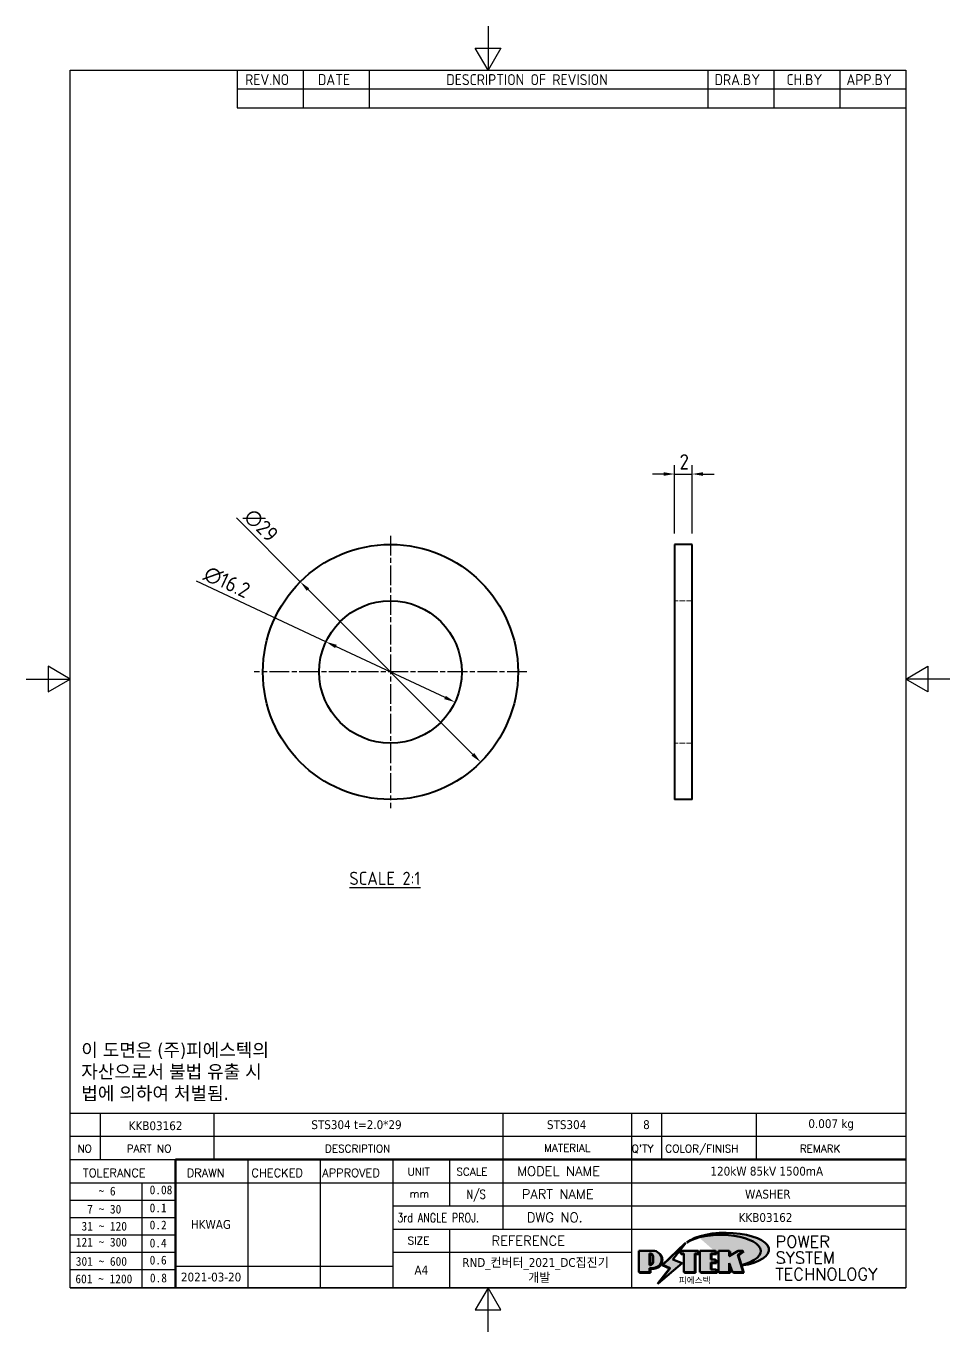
# Model space of a CAD drawing. Header units: millimetres. Extents: x 0 to 105, y 0 to 149.
import ezdxf
from ezdxf.enums import TextEntityAlignment as Align

# ---------------------------------------------------------------- set-up
doc = ezdxf.new("R2010")
doc.units = ezdxf.units.MM
doc.header["$LTSCALE"] = 0.5
doc.linetypes.add('CHAIN', pattern=[0.3543, 0.2362, -0.0295, 0.0591, -0.0295])
doc.linetypes.add('DASHED', pattern=[0.2067, 0.1654, -0.0413])
doc.layers.get('0').update_dxf_attribs({"color": 3, "lineweight": 25})
for name, color, linetype, lineweight in [('가려진 것(ISO)', 2, 'DASHED', 18), ('가시적인 것(ISO)', 3, 'Continuous', 40), ('경계(ISO)', 7, 'Continuous', 25), ('기호(ISO)', 5, 'Continuous', 25), ('제목(ISO)', 5, 'Continuous', 50), ('중심 표식(ISO)', 1, 'Continuous', 25), ('치수(ISO)', 2, 'Continuous', 25), ('해치(ISO)', 7, 'Continuous', 18)]:
    doc.layers.add(name, color=color, linetype=linetype, lineweight=lineweight)
doc.styles.add('HAN_291', font='')
doc.styles.add('HAN_370', font='', dxfattribs={"width": 2})
doc.styles.add('ISO Proportiona M2B', font='isocp.shx')
doc.styles.add('RC_284', font='ROMANC.shx')
doc.styles.add('RC_287', font='ROMANC.shx')
doc.styles.add('RC_292', font='ROMANC.shx')
doc.styles.add('ROMANT_294', font='romant.shx')
doc.styles.add('문자 텍스트_PSTEK_POSCO', font='isocp.shx')
doc.styles.add('치수 텍스트_PSTEK_POSCO', font='isocp.shx')
doc.styles.add('텍스트 스타일198', font='tahoma.ttf')
doc.styles.add('텍스트 스타일333', font='ROMANC.shx', dxfattribs={"width": 0.8})
doc.styles.get('HAN_291').set_extended_font_data('GulimChe')
doc.styles.get('HAN_370').set_extended_font_data('GulimChe')
doc.dimstyles.new('치수_PSTEK_POSCO', dxfattribs={"dimscale": 0.5, "dimtxt": 3.5, "dimasz": 2.5, "dimexe": 2, "dimexo": 2.5, "dimgap": 1, "dimtad": 1, "dimrnd": 1e-08, "dimdsep": 46, "dimtxsty": '치수 텍스트_PSTEK_POSCO', "dimcen": 0.09, "dimdle": 10, "dimclrd": 7, "dimclre": 7, "dimclrt": 2, "dimadec": 1, "dimazin": 2, "dimtfac": 1, "dimtmove": 0, "dimatfit": 3, "dimfxl": 0, "dimtolj": 1, "dimlwd": -1, "dimlwe": -1, "dimarcsym": 0})

# ---------------------------------------------------------------- blocks, each defined once
blk = doc.blocks.new('경계 Default Border')
at = {"layer": '경계(ISO)', "flags": 128}
for points in [[(105, 297), (105, 287), (102.11, 292), (107.89, 292), (105, 287)], [(10, 10), (10, 287), (200, 287), (200, 10), (10, 10)], [(0, 148.5), (10, 148.5), (5, 151.39), (5, 145.61), (10, 148.5)], [(210, 148.5), (200, 148.5), (205, 151.39), (205, 145.61), (200, 148.5)], [(105, 0), (105, 10), (102.11, 5), (107.89, 5), (105, 10)]]:
    blk.add_lwpolyline(points, dxfattribs=at)
blk = doc.blocks.new('제목 블록 PSTEK')
for color, points in [(252, [(317.22, 17.06), (322.03, 21.63), (322.28, 21.94), (317.05, 16.98), (318.75, 16.19), (316, 12.72), (316.34, 13), (318.92, 16.27)]), (5, [(321.62, 17.42), (319.53, 18.25), (322.45, 22.02), (317.22, 17.06), (318.92, 16.27), (316.17, 12.8)]), (1, [(324.48, 19.61), (325.24, 19.61), (325.24, 20.26), (321.23, 20.26), (321.23, 19.61), (321.98, 19.61), (321.98, 15.34), (324.48, 15.34)]), (252, [(321.98, 19.61), (321.4, 19.61), (321.4, 19.46), (321.98, 19.46)]), (252, [(324.66, 19.46), (325.42, 19.46), (325.42, 20.11), (325.24, 20.11), (325.24, 19.61), (324.48, 19.61), (324.48, 15.34), (322.16, 15.34), (322.16, 15.19), (324.66, 15.19)]), (1, [(329.23, 20.26), (325.66, 20.26), (325.66, 15.34), (329.36, 15.34), (329.36, 15.99), (328.11, 15.99), (328.11, 17.56), (329.23, 17.56), (329.23, 18.26), (328.11, 18.26), (328.11, 19.61), (329.23, 19.61)]), (252, [(328.29, 19.46), (329.41, 19.46), (329.41, 20.11), (329.23, 20.11), (329.23, 19.61), (328.11, 19.61), (328.11, 18.26), (328.29, 18.26)]), (252, [(328.29, 17.42), (329.41, 17.42), (329.41, 18.11), (329.23, 18.11), (329.23, 17.56), (328.11, 17.56), (328.11, 15.99), (328.29, 15.99)]), (1, [(332.33, 20.26), (329.86, 20.26), (329.86, 15.34), (332.33, 15.34), (332.33, 17.43), (333.07, 15.34), (335.49, 15.34), (334.25, 19.31), (335.44, 20.26), (334.31, 20.26), (332.33, 19)]), (252, [(332.51, 20.11), (332.33, 20.11), (332.33, 19), (332.51, 19.11)]), (252, [(335.62, 20.11), (335.25, 20.11), (334.25, 19.31), (335.49, 15.34), (333.2, 15.34), (333.25, 15.19), (335.66, 15.19), (334.43, 19.16)]), (252, [(329.54, 15.85), (329.36, 15.85), (329.36, 15.34), (325.83, 15.34), (325.83, 15.19), (329.54, 15.19)]), (252, [(332.51, 16.93), (332.33, 17.43), (332.33, 15.34), (330.04, 15.34), (330.04, 15.19), (332.51, 15.19)])]:
    blk.add_hatch(color=color).paths.add_polyline_path(points)
h = blk.add_hatch(color=1)
edge = h.paths.add_edge_path(flags=0)
edge.add_line((314.22, 19.61), (314.22, 17))
edge.add_line((314.22, 17), (314.35, 17))
edge.add_arc((314.35, 17.65), 0.651, 270, 360)
edge.add_line((315, 17.65), (315, 18.96))
edge.add_arc((314.35, 18.96), 0.651, 0, 90)
edge.add_line((314.35, 19.61), (314.22, 19.61))
edge = h.paths.add_edge_path()
edge.add_arc((314.98, 18.29), 1.97, 270, 450)
edge.add_line((314.98, 20.26), (311.77, 20.26))
edge.add_line((311.77, 20.26), (311.77, 15.34))
edge.add_line((311.77, 15.34), (314.22, 15.34))
edge.add_line((314.22, 15.34), (314.22, 16.32))
edge.add_line((314.22, 16.32), (314.98, 16.32))
h = blk.add_hatch(color=252)
edge = h.paths.add_edge_path()
edge.add_arc((314.98, 18.29), 1.97, 270, 406.8279)
edge.add_arc((315.16, 18.14), 1.97, -90, 53.561, ccw=False)
edge.add_line((315.16, 16.17), (314.4, 16.17))
edge.add_line((314.4, 16.17), (314.4, 15.19))
edge.add_line((314.4, 15.19), (311.94, 15.19))
edge.add_line((311.94, 15.19), (311.94, 15.34))
edge.add_line((311.94, 15.34), (314.22, 15.34))
edge.add_line((314.22, 15.34), (314.22, 16.32))
edge.add_line((314.22, 16.32), (314.98, 16.32))
h = blk.add_hatch(color=252)
edge = h.paths.add_edge_path()
edge.add_line((314.4, 19.46), (314.53, 19.46))
edge.add_arc((314.53, 18.81), 0.651, 60.4189, 90, ccw=False)
edge.add_arc((314.35, 18.96), 0.651, 39.9699, 90)
edge.add_line((314.35, 19.61), (314.22, 19.61))
edge.add_line((314.22, 19.61), (314.22, 17))
edge.add_line((314.22, 17), (314.35, 17))
edge.add_arc((314.35, 17.65), 0.651, 270, 274.6931)
edge.add_line((314.4, 17), (314.4, 19.46))
at = {"layer": '해치(ISO)', "true_color": 0x27d1fc}
h = blk.add_hatch(color=140, dxfattribs=at)
edge = h.paths.add_edge_path()
edge.add_ellipse((330.37, 20.16), major_axis=(9.1, 0), ratio=0.40699, start_angle=301.3098, end_angle=507.7437)
edge.add_ellipse((331.53, 20.46), major_axis=(-9.82, 0), ratio=0.39426, start_angle=111.5121, end_angle=334.4703, ccw=False)
edge.add_line((335.14, 16.86), (335.1, 16.99))
at = {"color": 180}
for p, q in [((182.48, 11.79), (182.48, 51.57)), ((182.48, 51.57), (372.48, 51.57)), ((189.27, 51.57), (189.27, 41.01)), ((215.22, 41.01), (215.22, 51.57)), ((280.88, 51.57), (280.88, 41.01)), ((310.09, 51.57), (310.09, 41.01)), ((316.9, 51.57), (316.9, 41.01)), ((338.46, 51.57), (338.46, 41.01)), ((372.48, 51.57), (372.48, 11.79)), ((182.48, 46.29), (372.48, 46.29)), ((182.48, 41.01), (206.45, 41.01)), ((222.94, 11.79), (222.94, 41.01)), ((239.43, 11.79), (239.43, 41.01)), ((255.92, 11.79), (255.92, 41.01)), ((268.69, 41.01), (268.69, 30.45)), ((280.88, 41.01), (280.88, 25.17)), ((310.09, 41.01), (310.09, 11.79)), ((182.48, 35.73), (206.45, 35.73)), ((198.86, 12.03), (198.86, 35.73)), ((206.45, 35.73), (372.48, 35.73)), ((182.48, 31.78), (206.45, 31.78)), ((255.92, 30.45), (372.48, 30.45)), ((182.48, 27.83), (206.45, 27.83)), ((182.48, 23.88), (206.45, 23.88)), ((255.92, 25.17), (372.48, 25.17)), ((268.69, 25.17), (268.69, 11.79)), ((182.48, 19.93), (206.45, 19.93)), ((255.92, 19.89), (310.09, 19.89)), ((182.48, 15.98), (206.45, 15.98)), ((206.45, 16.74), (255.92, 16.74)), ((182.48, 11.79), (372.48, 11.79))]:
    blk.add_line(p, q, dxfattribs=at)
at = {"color": 7, "lineweight": 50}
for p, q in [((206.45, 11.79), (206.45, 41.01)), ((206.45, 41.01), (372.48, 41.01))]:
    blk.add_line(p, q, dxfattribs=at)
at = {"color": 7}
for p, q in [((322.28, 21.94), (317.05, 16.98)), ((322.45, 22.02), (317.22, 17.06)), ((317.22, 17.06), (322.03, 21.63)), ((319.53, 18.25), (322.45, 22.02)), ((322.03, 21.63), (322.28, 21.94)), ((314.98, 20.26), (311.77, 20.26)), ((311.77, 20.26), (311.77, 15.34)), ((314.98, 20.26), (311.77, 20.26)), ((311.77, 20.26), (311.77, 15.34)), ((314.22, 17), (314.22, 19.61)), ((314.22, 19.61), (314.35, 19.61)), ((314.35, 19.61), (314.22, 19.61)), ((314.22, 19.61), (314.22, 17)), ((314.22, 17), (314.22, 19.61)), ((314.22, 19.61), (314.35, 19.61)), ((314.4, 19.46), (314.53, 19.46)), ((314.4, 17), (314.4, 19.46)), ((315, 18.96), (315, 17.65)), ((315, 18.96), (315, 17.65)), ((321.62, 17.42), (319.53, 18.25)), ((325.24, 20.26), (321.23, 20.26)), ((321.23, 20.26), (321.23, 19.61)), ((325.24, 20.26), (321.23, 20.26)), ((321.23, 20.26), (321.23, 19.61)), ((321.23, 19.61), (321.98, 19.61)), ((321.23, 19.61), (321.98, 19.61)), ((321.4, 19.61), (321.4, 19.46)), ((321.98, 19.61), (321.4, 19.61)), ((321.4, 19.46), (321.98, 19.46)), ((321.98, 19.61), (321.98, 15.34)), ((321.98, 19.46), (321.98, 19.61)), ((321.98, 19.61), (321.98, 15.34)), ((324.48, 19.61), (325.24, 19.61)), ((324.48, 15.34), (324.48, 19.61)), ((325.24, 19.61), (324.48, 19.61)), ((324.48, 19.61), (324.48, 15.34)), ((324.48, 19.61), (325.24, 19.61)), ((324.48, 15.34), (324.48, 19.61)), ((324.66, 19.46), (325.42, 19.46)), ((324.66, 15.19), (324.66, 19.46)), ((325.24, 19.61), (325.24, 20.26)), ((325.24, 19.61), (325.24, 20.26)), ((325.42, 20.11), (325.24, 20.11)), ((325.24, 20.11), (325.24, 19.61)), ((325.42, 19.46), (325.42, 20.11)), ((329.23, 20.26), (325.66, 20.26)), ((325.66, 20.26), (325.66, 15.34)), ((325.66, 20.26), (325.66, 15.34)), ((329.23, 20.26), (325.66, 20.26)), ((328.11, 18.26), (328.11, 19.61)), ((328.11, 19.61), (329.23, 19.61)), ((329.23, 19.61), (328.11, 19.61)), ((328.11, 19.61), (328.11, 18.26)), ((328.11, 18.26), (328.11, 19.61)), ((328.11, 19.61), (329.23, 19.61)), ((329.23, 18.26), (328.11, 18.26)), ((328.11, 18.26), (328.29, 18.26)), ((329.23, 18.26), (328.11, 18.26)), ((328.29, 18.26), (328.29, 19.46)), ((328.29, 19.46), (329.41, 19.46)), ((329.23, 19.61), (329.23, 20.26)), ((329.23, 19.61), (329.23, 20.26)), ((329.41, 20.11), (329.23, 20.11)), ((329.23, 20.11), (329.23, 19.61)), ((329.23, 17.56), (329.23, 18.26)), ((329.23, 17.56), (329.23, 18.26)), ((329.41, 18.11), (329.23, 18.11)), ((329.23, 18.11), (329.23, 17.56)), ((329.41, 19.46), (329.41, 20.11)), ((329.41, 17.42), (329.41, 18.11)), ((332.33, 20.26), (329.86, 20.26)), ((329.86, 20.26), (329.86, 15.34)), ((329.86, 20.26), (329.86, 15.34)), ((332.33, 20.26), (329.86, 20.26)), ((334.31, 20.26), (332.33, 19)), ((332.33, 19), (332.33, 20.26)), ((334.31, 20.26), (332.33, 19)), ((332.33, 19), (332.33, 20.26)), ((332.51, 20.11), (332.33, 20.11)), ((332.33, 20.11), (332.33, 19)), ((332.33, 19), (332.51, 19.11)), ((332.51, 19.11), (332.51, 20.11)), ((334.25, 19.31), (335.44, 20.26)), ((334.25, 19.31), (335.44, 20.26)), ((335.25, 20.11), (334.25, 19.31)), ((335.49, 15.34), (334.25, 19.31)), ((334.25, 19.31), (335.49, 15.34)), ((335.49, 15.34), (334.25, 19.31)), ((335.44, 20.26), (334.31, 20.26)), ((335.44, 20.26), (334.31, 20.26)), ((334.43, 19.16), (335.62, 20.11)), ((335.66, 15.19), (334.43, 19.16)), ((335.62, 20.11), (335.25, 20.11)), ((311.77, 15.34), (314.22, 15.34)), ((311.77, 15.34), (314.22, 15.34)), ((314.22, 15.34), (311.94, 15.34)), ((311.94, 15.34), (311.94, 15.19)), ((311.94, 15.19), (314.4, 15.19)), ((314.35, 17), (314.22, 17)), ((314.22, 17), (314.35, 17)), ((314.35, 17), (314.22, 17)), ((314.22, 16.32), (314.98, 16.32)), ((314.22, 15.34), (314.22, 16.32)), ((314.98, 16.32), (314.22, 16.32)), ((314.22, 16.32), (314.22, 15.34)), ((314.22, 16.32), (314.98, 16.32)), ((314.22, 15.34), (314.22, 16.32)), ((314.4, 16.17), (315.16, 16.17)), ((314.4, 15.19), (314.4, 16.17)), ((318.75, 16.19), (316, 12.72)), ((316.17, 12.8), (321.62, 17.42)), ((318.92, 16.27), (316.17, 12.8)), ((316.34, 13), (318.92, 16.27)), ((317.05, 16.98), (318.75, 16.19)), ((318.92, 16.27), (317.22, 17.06)), ((317.22, 17.06), (318.92, 16.27)), ((321.98, 15.34), (324.48, 15.34)), ((321.98, 15.34), (324.48, 15.34)), ((324.48, 15.34), (322.16, 15.34)), ((322.16, 15.34), (322.16, 15.19)), ((322.16, 15.19), (324.66, 15.19)), ((325.66, 15.34), (329.36, 15.34)), ((325.66, 15.34), (329.36, 15.34)), ((329.36, 15.34), (325.83, 15.34)), ((325.83, 15.34), (325.83, 15.19)), ((325.83, 15.19), (329.54, 15.19)), ((328.11, 17.56), (329.23, 17.56)), ((328.11, 15.99), (328.11, 17.56)), ((329.23, 17.56), (328.11, 17.56)), ((328.11, 17.56), (328.11, 15.99)), ((328.11, 17.56), (329.23, 17.56)), ((328.11, 15.99), (328.11, 17.56)), ((329.36, 15.99), (328.11, 15.99)), ((328.11, 15.99), (328.29, 15.99)), ((329.36, 15.99), (328.11, 15.99)), ((328.29, 15.99), (328.29, 17.42)), ((328.29, 17.42), (329.41, 17.42)), ((329.36, 15.34), (329.36, 15.99)), ((329.36, 15.34), (329.36, 15.99)), ((329.54, 15.85), (329.36, 15.85)), ((329.36, 15.85), (329.36, 15.34)), ((329.54, 15.19), (329.54, 15.85)), ((329.86, 15.34), (332.33, 15.34)), ((329.86, 15.34), (332.33, 15.34)), ((332.33, 15.34), (330.04, 15.34)), ((330.04, 15.34), (330.04, 15.19)), ((330.04, 15.19), (332.51, 15.19)), ((332.33, 17.43), (333.07, 15.34)), ((332.33, 15.34), (332.33, 17.43)), ((332.51, 16.93), (332.33, 17.43)), ((332.33, 17.43), (332.33, 15.34)), ((332.33, 17.43), (333.07, 15.34)), ((332.33, 15.34), (332.33, 17.43)), ((332.51, 15.19), (332.51, 16.93)), ((333.07, 15.34), (335.49, 15.34)), ((333.07, 15.34), (335.49, 15.34)), ((335.49, 15.34), (333.2, 15.34)), ((333.2, 15.34), (333.25, 15.19)), ((333.25, 15.19), (335.66, 15.19)), ((345.04, 17.5), (344.99, 17.69)), ((316, 12.72), (316.34, 13))]:
    blk.add_line(p, q, dxfattribs=at)
at = {"color": 5}
for p, q in [((322.45, 22.02), (317.22, 17.06)), ((319.53, 18.25), (322.45, 22.02)), ((321.62, 17.42), (319.53, 18.25)), ((316.17, 12.8), (321.62, 17.42)), ((318.92, 16.27), (316.17, 12.8)), ((317.22, 17.06), (318.92, 16.27))]:
    blk.add_line(p, q, dxfattribs=at)
at = {"color": 1}
for p, q in [((314.98, 20.26), (311.77, 20.26)), ((311.77, 20.26), (311.77, 15.34)), ((314.22, 17), (314.22, 19.61)), ((314.22, 19.61), (314.35, 19.61)), ((315, 18.96), (315, 17.65)), ((325.24, 20.26), (321.23, 20.26)), ((321.23, 20.26), (321.23, 19.61)), ((321.23, 19.61), (321.98, 19.61)), ((321.98, 19.61), (321.98, 15.34)), ((324.48, 19.61), (325.24, 19.61)), ((324.48, 15.34), (324.48, 19.61)), ((325.24, 19.61), (325.24, 20.26)), ((329.23, 20.26), (325.66, 20.26)), ((325.66, 20.26), (325.66, 15.34)), ((328.11, 18.26), (328.11, 19.61)), ((328.11, 19.61), (329.23, 19.61)), ((329.23, 18.26), (328.11, 18.26)), ((329.23, 19.61), (329.23, 20.26)), ((329.23, 17.56), (329.23, 18.26)), ((332.33, 20.26), (329.86, 20.26)), ((329.86, 20.26), (329.86, 15.34)), ((334.31, 20.26), (332.33, 19)), ((332.33, 19), (332.33, 20.26)), ((334.25, 19.31), (335.44, 20.26)), ((335.49, 15.34), (334.25, 19.31)), ((335.44, 20.26), (334.31, 20.26)), ((311.77, 15.34), (314.22, 15.34)), ((314.35, 17), (314.22, 17)), ((314.22, 16.32), (314.98, 16.32)), ((314.22, 15.34), (314.22, 16.32)), ((321.98, 15.34), (324.48, 15.34)), ((325.66, 15.34), (329.36, 15.34)), ((328.11, 17.56), (329.23, 17.56)), ((328.11, 15.99), (328.11, 17.56)), ((329.36, 15.99), (328.11, 15.99)), ((329.36, 15.34), (329.36, 15.99)), ((329.86, 15.34), (332.33, 15.34)), ((332.33, 17.43), (333.07, 15.34)), ((332.33, 15.34), (332.33, 17.43)), ((333.07, 15.34), (335.49, 15.34))]:
    blk.add_line(p, q, dxfattribs=at)
at = {"color": 7}
for centre, radius, start, end in [((314.35, 18.96), 0.651, 0, 90), ((314.35, 18.96), 0.651, 39.9699, 90), ((314.35, 18.96), 0.651, 0, 90), ((314.53, 18.81), 0.651, 60.4189, 90), ((314.98, 18.29), 1.97, 270, 90), ((314.98, 18.29), 1.97, 270, 90), ((314.98, 18.29), 1.97, 270, 46.8279), ((315.16, 18.14), 1.97, 270, 53.561), ((314.35, 17.65), 0.651, 270, 0), ((314.35, 17.65), 0.651, 270, 0), ((314.35, 17.65), 0.651, 270, 274.6931)]:
    blk.add_arc(centre, radius, start, end, dxfattribs=at)
at = {"color": 1}
for centre, radius, start, end in [((314.35, 18.96), 0.651, 0, 90), ((314.98, 18.29), 1.97, 270, 90), ((314.35, 17.65), 0.651, 270, 0)]:
    blk.add_arc(centre, radius, start, end, dxfattribs=at)
at = {"layer": '제목(ISO)', "lineweight": 18}
blk.add_line((182.48, 35.73), (182.48, 11.79), dxfattribs=at)
at = {"layer": '제목(ISO)'}
for p, q in [((322.28, 21.94), (317.05, 16.98)), ((322.45, 22.02), (317.22, 17.06)), ((317.22, 17.06), (322.03, 21.63)), ((319.53, 18.25), (322.45, 22.02)), ((322.03, 21.63), (322.28, 21.94)), ((314.98, 20.26), (311.77, 20.26)), ((311.77, 20.26), (311.77, 15.34)), ((314.22, 17), (314.22, 19.61)), ((314.22, 19.61), (314.35, 19.61)), ((314.35, 19.61), (314.22, 19.61)), ((314.22, 19.61), (314.22, 17)), ((314.4, 19.46), (314.53, 19.46)), ((314.4, 17), (314.4, 19.46)), ((315, 18.96), (315, 17.65)), ((321.62, 17.42), (319.53, 18.25)), ((325.24, 20.26), (321.23, 20.26)), ((321.23, 20.26), (321.23, 19.61)), ((321.23, 19.61), (321.98, 19.61)), ((321.98, 19.61), (321.4, 19.61)), ((321.4, 19.61), (321.4, 19.46)), ((321.4, 19.46), (321.98, 19.46)), ((321.98, 19.61), (321.98, 15.34)), ((321.98, 19.46), (321.98, 19.61)), ((324.48, 19.61), (325.24, 19.61)), ((324.48, 15.34), (324.48, 19.61)), ((325.24, 19.61), (324.48, 19.61)), ((324.48, 19.61), (324.48, 15.34)), ((324.66, 19.46), (325.42, 19.46)), ((324.66, 15.19), (324.66, 19.46)), ((325.24, 19.61), (325.24, 20.26)), ((325.42, 20.11), (325.24, 20.11)), ((325.24, 20.11), (325.24, 19.61)), ((325.42, 19.46), (325.42, 20.11)), ((329.23, 20.26), (325.66, 20.26)), ((325.66, 20.26), (325.66, 15.34)), ((328.11, 18.26), (328.11, 19.61)), ((328.11, 19.61), (329.23, 19.61)), ((329.23, 19.61), (328.11, 19.61)), ((328.11, 19.61), (328.11, 18.26)), ((329.23, 18.26), (328.11, 18.26)), ((328.11, 18.26), (328.29, 18.26)), ((328.29, 19.46), (329.41, 19.46)), ((328.29, 18.26), (328.29, 19.46)), ((329.23, 19.61), (329.23, 20.26)), ((329.41, 20.11), (329.23, 20.11)), ((329.23, 20.11), (329.23, 19.61)), ((329.23, 17.56), (329.23, 18.26)), ((329.41, 18.11), (329.23, 18.11)), ((329.23, 18.11), (329.23, 17.56)), ((329.41, 19.46), (329.41, 20.11)), ((329.41, 17.42), (329.41, 18.11)), ((332.33, 20.26), (329.86, 20.26)), ((329.86, 20.26), (329.86, 15.34)), ((334.31, 20.26), (332.33, 19)), ((332.33, 19), (332.33, 20.26)), ((332.51, 20.11), (332.33, 20.11)), ((332.33, 20.11), (332.33, 19)), ((332.33, 19), (332.51, 19.11)), ((332.51, 19.11), (332.51, 20.11)), ((334.25, 19.31), (335.44, 20.26)), ((335.25, 20.11), (334.25, 19.31)), ((335.49, 15.34), (334.25, 19.31)), ((334.25, 19.31), (335.49, 15.34)), ((335.44, 20.26), (334.31, 20.26)), ((334.43, 19.16), (335.62, 20.11)), ((335.66, 15.19), (334.43, 19.16)), ((335.62, 20.11), (335.25, 20.11)), ((311.77, 15.34), (314.22, 15.34)), ((314.22, 15.34), (311.94, 15.34)), ((311.94, 15.34), (311.94, 15.19)), ((311.94, 15.19), (314.4, 15.19)), ((314.35, 17), (314.22, 17)), ((314.22, 17), (314.35, 17)), ((314.22, 15.34), (314.22, 16.32)), ((314.22, 16.32), (314.98, 16.32)), ((314.98, 16.32), (314.22, 16.32)), ((314.22, 16.32), (314.22, 15.34)), ((314.4, 15.19), (314.4, 16.17)), ((314.4, 16.17), (315.16, 16.17)), ((318.75, 16.19), (316, 12.72)), ((316.17, 12.8), (321.62, 17.42)), ((318.92, 16.27), (316.17, 12.8)), ((316.34, 13), (318.92, 16.27)), ((317.05, 16.98), (318.75, 16.19)), ((317.22, 17.06), (318.92, 16.27)), ((318.92, 16.27), (317.22, 17.06)), ((321.98, 15.34), (324.48, 15.34)), ((324.48, 15.34), (322.16, 15.34)), ((322.16, 15.34), (322.16, 15.19)), ((322.16, 15.19), (324.66, 15.19)), ((325.66, 15.34), (329.36, 15.34)), ((329.36, 15.34), (325.83, 15.34)), ((325.83, 15.34), (325.83, 15.19)), ((325.83, 15.19), (329.54, 15.19)), ((328.11, 15.99), (328.11, 17.56)), ((328.11, 17.56), (329.23, 17.56)), ((329.23, 17.56), (328.11, 17.56)), ((328.11, 17.56), (328.11, 15.99)), ((329.36, 15.99), (328.11, 15.99)), ((328.11, 15.99), (328.29, 15.99)), ((328.29, 17.42), (329.41, 17.42)), ((328.29, 15.99), (328.29, 17.42)), ((329.36, 15.34), (329.36, 15.99)), ((329.54, 15.85), (329.36, 15.85)), ((329.36, 15.85), (329.36, 15.34)), ((329.54, 15.19), (329.54, 15.85)), ((329.86, 15.34), (332.33, 15.34)), ((332.33, 15.34), (330.04, 15.34)), ((330.04, 15.34), (330.04, 15.19)), ((330.04, 15.19), (332.51, 15.19)), ((332.33, 15.34), (332.33, 17.43)), ((332.33, 17.43), (333.07, 15.34)), ((332.51, 16.93), (332.33, 17.43)), ((332.33, 17.43), (332.33, 15.34)), ((332.51, 15.19), (332.51, 16.93)), ((333.07, 15.34), (335.49, 15.34)), ((335.49, 15.34), (333.2, 15.34)), ((333.2, 15.34), (333.25, 15.19)), ((333.25, 15.19), (335.66, 15.19)), ((316, 12.72), (316.34, 13))]:
    blk.add_line(p, q, dxfattribs=at)
at = {"layer": '제목(ISO)', "color": 4}
blk.add_line((335.14, 16.86), (335.1, 16.99), dxfattribs=at)
at = {"layer": '제목(ISO)'}
for centre, radius, start, end in [((314.35, 18.96), 0.651, 0, 90), ((314.35, 18.96), 0.651, 39.9699, 90), ((314.53, 18.81), 0.651, 60.4189, 90), ((314.98, 18.29), 1.97, 46.8279, 90), ((314.98, 18.29), 1.97, 270, 46.8279), ((314.98, 18.29), 1.97, 270, 46.8279), ((315.16, 18.14), 1.97, 270, 53.561), ((314.35, 17.65), 0.651, 270, 0), ((314.35, 17.65), 0.651, 270, 274.6931)]:
    blk.add_arc(centre, radius, start, end, dxfattribs=at)
at = {"layer": '제목(ISO)', "color": 4}
for centre, major_axis, ratio, start_param, end_param in [((331.53, 20.46), (9.82, 0), 0.39426, 5.087845, 8.9792), ((330.37, 20.16), (9.1, 0), 0.40699, 5.258849, 8.861799)]:
    blk.add_ellipse(centre, major_axis=major_axis, ratio=ratio, start_param=start_param, end_param=end_param, dxfattribs=at)
at = {"color": 2}
for s, height, style, p in [('COLOR/FINISH', 1.7424, 'RC_284', (317.77, 42.62)), ('NO', 1.742, 'RC_284', (184.14, 42.62)), ('PART NO', 1.742, 'RC_284', (195.34, 42.62)), ('DESCRIPTION', 1.7424, 'RC_284', (240.4, 42.62)), ("Q'TY", 1.742, 'RC_284', (310.14, 42.62)), ('REMARK', 1.742, 'RC_284', (348.35, 42.62)), (' TOLERANCE', 1.9, 'RC_287', (184.09, 37.01)), ('DRAWN', 1.9, 'RC_287', (208.98, 37.01)), ('CHECKED', 1.9, 'RC_287', (223.69, 37.01)), ('APPROVED', 1.9, 'RC_287', (239.78, 37.01)), ('UNIT', 1.742, 'RC_284', (259.17, 37.34)), ('SCALE', 1.742, 'RC_284', (270.29, 37.34)), ('MODEL NAME', 2.178, 'RC_292', (284.1, 37.25)), ('    ~ 6', 2, 'HAN_291', (183.77, 32.82)), ('0.08', 2, 'HAN_291', (200.55, 33.1)), ('mm', 1.742, 'RC_284', (259.65, 32.35)), ('PART NAME', 2.178, 'RC_292', (285.14, 32.03)), ('  7 ~ 30', 2, 'HAN_291', (183.77, 28.71)), ('0.1', 2, 'HAN_291', (200.55, 28.99)), (' 31 ~ 120', 2, 'HAN_291', (183.77, 24.83)), ('0.2', 2, 'HAN_291', (200.55, 25.11)), (' DWG NO.', 2.178, 'RC_292', (284.81, 26.75)), ('121 ~ 300', 2, 'HAN_291', (183.77, 21.21)), ('0.4', 2, 'HAN_291', (200.55, 21)), ('SIZE', 1.742, 'RC_284', (259.17, 21.69)), ('REFERENCE', 2.178, 'RC_292', (278.27, 21.43)), ('301 ~ 600', 2, 'HAN_291', (183.77, 16.83)), ('0.6', 2, 'HAN_291', (200.55, 17.12)), ('0.8', 2, 'HAN_291', (200.61, 13.06)), ('601 ~ 1200', 2, 'HAN_291', (183.68, 12.85))]:
    blk.add_text(s, height=height, dxfattribs=dict(at, style=style)).set_placement(p)
at = {"color": 2, "style": 'RC_284'}
blk.add_text('MATERIAL', height=1.742, dxfattribs=at).set_placement((295.48, 43.65), align=Align.MIDDLE_CENTER)
at = {"color": 7, "style": '텍스트 스타일333', "width": 0.8}
blk.add_text('N/S', height=2, dxfattribs=at).set_placement((274.78, 33.09), align=Align.MIDDLE_CENTER)
at = {"color": 2, "style": '텍스트 스타일333', "width": 0.8}
blk.add_text('3rd ANGLE PROJ.', height=2, dxfattribs=at).set_placement((256.84, 26.76))
at = {"color": 7, "style": 'ROMANT_294'}
for s, p in [('POWER', (342.83, 20.97)), ('SYSTEM', (342.83, 17.33)), ('TECHNOLOGY', (342.83, 13.57))]:
    blk.add_text(s, height=2.7, dxfattribs=at).set_placement(p)
at = {"color": 7, "insert": (320.85, 14.21), "char_height": 1.4, "attachment_point": 1, "line_spacing_factor": 0.332, "style": 'HAN_370'}
blk.add_mtext('\\fHY견고딕|b0|i0;\\H1.4000;피에스텍', dxfattribs=at)
at = {"layer": '제목(ISO)', "color": 7, "style": '텍스트 스타일198'}
for tag, p in [('부품_번호_001', (195.8, 47.68)), ('설명_001', (237.32, 47.92)), ('재질_001', (290.88, 47.93)), ("3._Q'TY_001", (312.75, 47.93)), ('질량\\P3;_001', (350.3, 48.16)), ('1._MODEL_NAME_001', (328.05, 37.34)), ('제목_001', (335.91, 32.12)), ('설계자_001', (209.94, 25.23)), ('부품_번호_001', (334.45, 26.81)), ('프로젝트_001', (271.63, 16.57)), ('작성_날짜_001', (207.67, 13.27)), ('시트_크기_001', (260.76, 14.84)), ('프로젝트_002', (286.64, 13.15))]:
    blk.add_attdef(tag, p, '', height=2, dxfattribs=at)
for tag, p in [('4._COLOR', (327.68, 48.93)), ('점검자', (231.18, 26.23)), ('엔지니어링_승인자', (247.67, 26.23)), ('점검_날짜', (231.18, 14.27)), ('엔지니어링_승인_날짜', (247.67, 14.27))]:
    blk.add_attdef(tag, text='', height=2, dxfattribs=at).set_placement(p, align=Align.MIDDLE_CENTER)
blk = doc.blocks.new('리비전 내역')
at = {"layer": '기호(ISO)'}
for p, q in [((48, 287), (200, 287)), ((48, 287), (48, 282.72)), ((63, 287), (63, 282.72)), ((78, 287), (78, 282.72)), ((155, 287), (155, 282.72)), ((170, 287), (170, 282.72)), ((185, 287), (185, 282.72)), ((200, 287), (200, 282.72)), ((48, 282.72), (200, 282.72)), ((48, 282.72), (48, 278.44)), ((63, 282.72), (63, 278.44)), ((78, 282.72), (78, 278.44)), ((155, 282.72), (155, 278.44)), ((170, 282.72), (170, 278.44)), ((185, 282.72), (185, 278.44)), ((200, 282.72), (200, 278.44)), ((48, 278.44), (200, 278.44))]:
    blk.add_line(p, q, dxfattribs=at)
at = {"layer": '기호(ISO)', "color": 2, "char_height": 2.5, "attachment_point": 7, "style": 'ISO Proportiona M2B'}
for s, insert in [('REV.NO', (49.79, 283.58)), ('DATE', (66.31, 283.58)), ('DESCRIPTION OF REVISION', (95.51, 283.58)), ('DRA.BY', (156.48, 283.58)), ('CH.BY', (172.86, 283.58)), ('APP.BY', (186.48, 283.58))]:
    blk.add_mtext(s, dxfattribs=dict(at, insert=insert))
blk = doc.blocks.new('*D22')
at = {"layer": 'Defpoints', "color": 0, "transparency": 16777216}
for p in [(31.16, 85.3), (51.67, 64.8)]:
    blk.add_point(p, dxfattribs=at)
at = {"layer": '치수(ISO)', "color": 7, "transparency": 16777216}
for p, q in [((31.16, 85.3), (23.9, 92.56)), ((50.78, 65.68), (32.04, 84.42))]:
    blk.add_line(p, q, dxfattribs=at)
for points in [[(32.19, 84.56), (31.9, 84.27), (31.16, 85.3)], [(50.93, 65.83), (50.63, 65.53), (51.67, 64.8)]]:
    blk.add_solid(points, dxfattribs=at)
at = {"layer": '치수(ISO)', "color": 2, "transparency": 16777216, "insert": (25.23, 93.18), "char_height": 1.75, "attachment_point": 4, "rotation": 315, "style": '치수 텍스트_PSTEK_POSCO'}
blk.add_mtext('\\A1;∅29', dxfattribs=at)
blk = doc.blocks.new('*D23')
at = {"layer": 'Defpoints', "color": 0, "transparency": 16777216}
for p in [(34.08, 78.48), (48.75, 71.62)]:
    blk.add_point(p, dxfattribs=at)
at = {"layer": '치수(ISO)', "color": 7, "transparency": 16777216}
for p, q in [((34.08, 78.48), (19.36, 85.37)), ((47.62, 72.15), (35.21, 77.95))]:
    blk.add_line(p, q, dxfattribs=at)
for points in [[(35.3, 78.14), (35.12, 77.76), (34.08, 78.48)], [(47.71, 72.33), (47.53, 71.96), (48.75, 71.62)]]:
    blk.add_solid(points, dxfattribs=at)
at = {"layer": '치수(ISO)', "color": 2, "transparency": 16777216, "insert": (20.39, 86.4), "char_height": 1.75, "attachment_point": 4, "rotation": 334.9256, "style": '치수 텍스트_PSTEK_POSCO'}
blk.add_mtext('\\A1;∅16.2', dxfattribs=at)
blk = doc.blocks.new('*D24')
at = {"layer": 'Defpoints', "color": 0, "transparency": 16777216}
for p in [(75.7, 97.56), (73.7, 89.55), (75.7, 89.55)]:
    blk.add_point(p, dxfattribs=at)
at = {"layer": '치수(ISO)', "color": 7, "transparency": 16777216}
for p, q in [((73.7, 90.8), (73.7, 98.56)), ((75.7, 90.8), (75.7, 98.56)), ((72.45, 97.56), (71.2, 97.56)), ((73.7, 97.56), (75.7, 97.56)), ((76.95, 97.56), (78.2, 97.56))]:
    blk.add_line(p, q, dxfattribs=at)
for points in [[(72.45, 97.77), (72.45, 97.35), (73.7, 97.56)], [(76.95, 97.77), (76.95, 97.35), (75.7, 97.56)]]:
    blk.add_solid(points, dxfattribs=at)
at = {"layer": '치수(ISO)', "color": 2, "transparency": 16777216, "insert": (74.27, 98.94), "char_height": 1.75, "attachment_point": 4, "style": '치수 텍스트_PSTEK_POSCO'}
blk.add_mtext('\\A1;2', dxfattribs=at)

msp = doc.modelspace()

# ---------------------------------------------------------------- linework, layer by layer
at = {"layer": '가려진 것(ISO)', "ltscale": 7.618686}
for p, q in [((75.699, 83.1483), (73.699, 83.1483)), ((75.699, 66.9483), (73.699, 66.9483))]:
    msp.add_line(p, q, dxfattribs=at)
at = {"layer": '가시적인 것(ISO)'}
for p, q in [((73.699, 89.5483), (73.699, 60.5483)), ((75.699, 89.5483), (73.699, 89.5483)), ((75.699, 60.5483), (75.699, 89.5483)), ((75.699, 60.5483), (73.699, 60.5483))]:
    msp.add_line(p, q, dxfattribs=at)
for radius in [14.5, 8.1]:
    msp.add_circle((41.4126, 75.0483), radius, dxfattribs=at)
at = {"layer": '중심 표식(ISO)', "linetype": 'CHAIN', "ltscale": 19.051651}
for p, q in [((41.4126, 90.5483), (41.4126, 59.5483)), ((56.9126, 75.0483), (25.9126, 75.0483))]:
    msp.add_line(p, q, dxfattribs=at)

# ---------------------------------------------------------------- block references
at = {"xscale": 0.5, "yscale": 0.5, "zscale": 0.5}
msp.add_blockref('경계 Default Border', (0, 0), dxfattribs=at)
ref = msp.add_blockref('제목 블록 PSTEK', (-86.2379, -0.8955), dxfattribs=dict(xscale=0.5, yscale=0.5, zscale=0.5))
ref.add_attrib('설계자_001', 'HKWAG', (18.7319, 11.7217), dxfattribs={"layer": '제목(ISO)', "color": 7, "height": 1, "style": '텍스트 스타일198'})
ref.add_attrib('프로젝트_001', 'RND_컨버터_2021_DC집진기', (49.5774, 7.3908), dxfattribs={"layer": '제목(ISO)', "color": 7, "height": 1, "style": '텍스트 스타일198'})
ref.add_attrib('시트_크기_001', 'A4', (44.1438, 6.5236), dxfattribs={"layer": '제목(ISO)', "color": 7, "height": 1, "style": '텍스트 스타일198'})
ref.add_attrib("3._Q'TY_001", '8', (70.1348, 23.0671), dxfattribs={"layer": '제목(ISO)', "color": 7, "height": 1, "style": '텍스트 스타일198'})
ref.add_attrib('작성_날짜_001', '2021-03-20', (17.5983, 5.7375), dxfattribs={"layer": '제목(ISO)', "color": 7, "height": 1, "style": '텍스트 스타일198'})
ref.add_attrib('재질_001', 'STS304', (59.2002, 23.0671), dxfattribs={"layer": '제목(ISO)', "color": 7, "height": 1, "style": '텍스트 스타일198'})
ref.add_attrib('부품_번호_001', 'KKB03162', (80.9893, 12.5071), dxfattribs={"layer": '제목(ISO)', "color": 7, "height": 1, "style": '텍스트 스타일198'})
ref.add_attrib('1._MODEL_NAME_001', '120kW 85kV 1500mA', (77.7857, 17.776), dxfattribs={"layer": '제목(ISO)', "color": 7, "height": 1, "style": '텍스트 스타일198'})
ref.add_attrib('질량\\P3;_001', '0.007 kg', (88.9144, 23.1867), dxfattribs={"layer": '제목(ISO)', "color": 7, "height": 1, "style": '텍스트 스타일198'})
ref.add_attrib('설명_001', 'STS304 t=2.0*29', (32.4196, 23.0657), dxfattribs={"layer": '제목(ISO)', "color": 7, "height": 1, "style": '텍스트 스타일198'})
ref.add_attrib('부품_번호_001', 'KKB03162', (11.6596, 22.9445), dxfattribs={"layer": '제목(ISO)', "color": 7, "height": 1, "style": '텍스트 스타일198'})
ref.add_attrib('제목_001', 'WASHER', (81.7173, 15.1652), dxfattribs={"layer": '제목(ISO)', "color": 7, "height": 1, "style": '텍스트 스타일198'})
ref.add_attrib('프로젝트_002', '개발', (57.0823, 5.6789), dxfattribs={"layer": '제목(ISO)', "color": 7, "height": 1, "style": '텍스트 스타일198'})
at = {"layer": '기호(ISO)', "xscale": 0.5, "yscale": 0.5, "zscale": 0.5}
msp.add_blockref('리비전 내역', (0, 0), dxfattribs=at)

# ---------------------------------------------------------------- texts
at = {"layer": '기호(ISO)', "color": 2, "insert": (36.7406, 51.5786), "char_height": 1.5, "width": 10.506239, "attachment_point": 4, "style": '문자 텍스트_PSTEK_POSCO'}
msp.add_mtext('{\\fISOCP|b0|i0;\\H1.5000;\\LSCALE 2:1}', dxfattribs=at)
at = {"layer": '기호(ISO)', "color": 7, "insert": (6.2673, 29.5161), "char_height": 1.5, "width": 30.420389, "attachment_point": 4, "line_spacing_factor": 0.987884, "style": '문자 텍스트_PSTEK_POSCO'}
msp.add_mtext('{\\fTahoma|b0|i0;\\H1.5000;이 도면은 (주)피에스텍의\\P자산으로서 불법 유출 시 \\P법에 의하여 처벌됨.}', dxfattribs=at)

# ---------------------------------------------------------------- dimensions: what is measured, and where the dimension line sits
at = {"layer": '치수(ISO)', "color": 7}
dim = msp.add_linear_dim(base=(75.699, 97.5617), p1=(73.699, 89.5483), p2=(75.699, 89.5483), dimstyle='치수_PSTEK_POSCO', override={"dimdec": 2, "dimtp": 0, "dimtm": 0, "dimtdec": 2, "dimtofl": 1, "dimatfit": 1}, dxfattribs=at)
dim.commit()
dim.dimension.update_dxf_attribs({"geometry": '*D24', "text_midpoint": (74.699, 97.5617), "dimtype": 160})
for p1, p2, picture, middle in [((51.6657, 64.7952), (31.1596, 85.3013), '*D22', (25.5356, 90.9254)), ((48.7493, 71.6155), (34.076, 78.481), '*D23', (22.0763, 84.0956))]:
    dim = msp.add_diameter_dim_2p(p1=p1, p2=p2, dimstyle='치수_PSTEK_POSCO', override={"dimdec": 2, "dimlfac": 1, "dimtp": 0, "dimtm": 0, "dimtdec": 2, "dimatfit": 2}, dxfattribs=at)
    dim.commit()
    dim.dimension.update_dxf_attribs({"geometry": picture, "text_midpoint": middle, "dimtype": 163})

doc.saveas('drawing.dxf')
